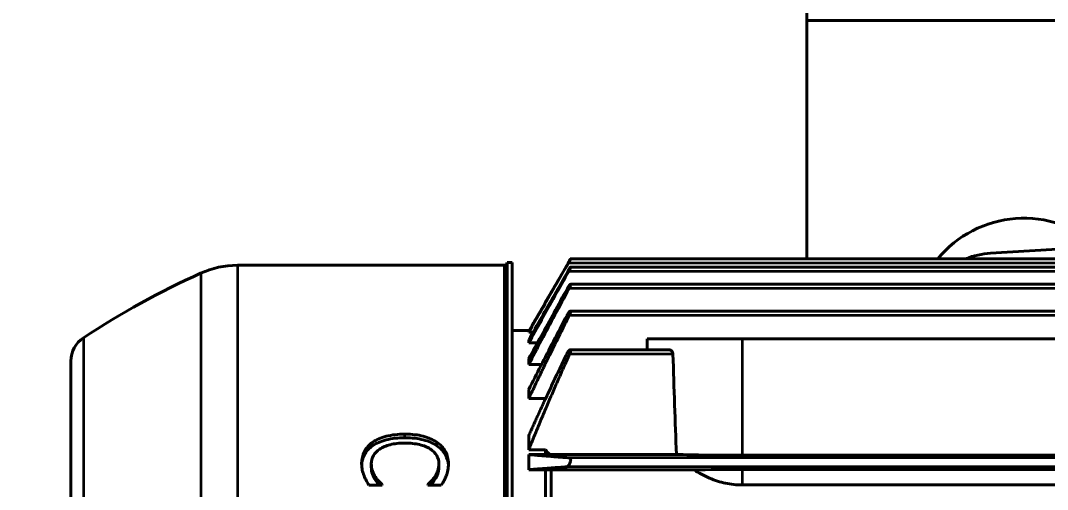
# Model space of a CAD drawing. Header units: millimetres. Extents: x 0 to 11890, y 0 to 8410.
# Drawn here: x 2403 to 2586.9, y 6005.6 to 6089.6 of the extents above; entities that cross this region are included whole.
import ezdxf

# ---------------------------------------------------------------- set-up
doc = ezdxf.new("R2010")
doc.units = ezdxf.units.MM
doc.header["$LTSCALE"] = 10
for name, color, linetype, lineweight in [('가시적인 것(ISO)', 3, 'Continuous', 40), ('가시적인 좁은 것(ISO)', 3, 'Continuous', 35), ('치수(ISO)', 2, 'Continuous', 25)]:
    doc.layers.add(name, color=color, linetype=linetype, lineweight=lineweight)
doc.styles.add('치수 텍스트_PSTEK_POSCO', font='isocp.shx')
doc.dimstyles.new('치수_PSTEK_POSCO', dxfattribs={"dimscale": 10, "dimtxt": 3, "dimasz": 2, "dimexe": 2, "dimexo": 2.5, "dimgap": 1, "dimtad": 1, "dimrnd": 1e-08, "dimdsep": 46, "dimtxsty": '치수 텍스트_PSTEK_POSCO', "dimcen": 0.09, "dimdle": 10, "dimclrd": 7, "dimclre": 7, "dimclrt": 2, "dimadec": 1, "dimazin": 2, "dimtfac": 1, "dimtmove": 0, "dimatfit": 3, "dimfxl": 0, "dimtolj": 1, "dimlwd": -1, "dimlwe": -1, "dimarcsym": 0})

# ---------------------------------------------------------------- blocks, each defined once
blk = doc.blocks.new('*D36')
at = {"layer": 'Defpoints', "color": 0}
for p in [(2184.83, 6147.6), (4568.33, 5027.6), (4568.33, 4750.47)]:
    blk.add_point(p, dxfattribs=at)
at = {"layer": '치수(ISO)', "color": 7}
for p, q in [((2184.83, 6097.6), (2184.83, 4710.47)), ((4568.33, 4977.6), (4568.33, 4710.47)), ((2224.83, 4750.47), (4528.33, 4750.47))]:
    blk.add_line(p, q, dxfattribs=at)
for points in [[(2224.83, 4757.14), (2224.83, 4743.8), (2184.83, 4750.47)], [(4528.33, 4757.14), (4528.33, 4743.8), (4568.33, 4750.47)]]:
    blk.add_solid(points, dxfattribs=at)
at = {"layer": '치수(ISO)', "color": 2, "insert": (3269.57, 4800.48), "char_height": 60, "attachment_point": 4, "style": '치수 텍스트_PSTEK_POSCO'}
blk.add_mtext('\\A1;2383.5', dxfattribs=at)
blk = doc.blocks.new('*D38')
at = {"layer": 'Defpoints', "color": 0}
for p in [(1765.95, 6579.6), (2998.83, 6579.6), (2543.83, 5809.6)]:
    blk.add_point(p, dxfattribs=at)
at = {"layer": '치수(ISO)', "color": 7}
for p, q in [((2948.83, 6579.6), (1725.95, 6579.6)), ((1765.95, 5849.6), (1765.95, 6539.6))]:
    blk.add_line(p, q, dxfattribs=at)
for points in [[(1759.28, 6539.6), (1772.61, 6539.6), (1765.95, 6579.6)], [(1759.28, 5849.6), (1772.61, 5849.6), (1765.95, 5809.6)]]:
    blk.add_solid(points, dxfattribs=at)
at = {"layer": '치수(ISO)', "color": 2, "insert": (1715.95, 6140.57), "char_height": 60, "attachment_point": 4, "rotation": 90, "style": '치수 텍스트_PSTEK_POSCO'}
blk.add_mtext('\\A1;770', dxfattribs=at)
blk = doc.blocks.new('*D39')
at = {"layer": 'Defpoints', "color": 0}
for p in [(2406.83, 7439.6), (1606.83, 5027.6), (4228.33, 5027.6)]:
    blk.add_point(p, dxfattribs=at)
at = {"layer": '치수(ISO)', "color": 7}
for p, q in [((2356.83, 7439.6), (1566.83, 7439.6)), ((1606.83, 7399.6), (1606.83, 5067.6)), ((4178.33, 5027.6), (1566.83, 5027.6))]:
    blk.add_line(p, q, dxfattribs=at)
for points in [[(1600.16, 7399.6), (1613.49, 7399.6), (1606.83, 7439.6)], [(1600.16, 5067.6), (1613.49, 5067.6), (1606.83, 5027.6)]]:
    blk.add_solid(points, dxfattribs=at)
at = {"layer": '치수(ISO)', "color": 2, "insert": (1556.82, 6159.03), "char_height": 60, "attachment_point": 4, "rotation": 90, "style": '치수 텍스트_PSTEK_POSCO'}
blk.add_mtext('\\A1;2412', dxfattribs=at)
blk = doc.blocks.new('*D40')
at = {"layer": 'Defpoints', "color": 0}
for p in [(1930.09, 6189.6), (2082.05, 6189.6), (3210.83, 4301.59)]:
    blk.add_point(p, dxfattribs=at)
at = {"layer": '치수(ISO)', "color": 7}
for p, q in [((2032.05, 6189.6), (1890.09, 6189.6)), ((1930.09, 4341.59), (1930.09, 6149.6)), ((3160.83, 4301.59), (1890.09, 4301.59))]:
    blk.add_line(p, q, dxfattribs=at)
for points in [[(1923.42, 6149.6), (1936.76, 6149.6), (1930.09, 6189.6)], [(1923.42, 4341.59), (1936.76, 4341.59), (1930.09, 4301.59)]]:
    blk.add_solid(points, dxfattribs=at)
at = {"layer": '치수(ISO)', "color": 2, "insert": (1880.09, 5131.59), "char_height": 60, "attachment_point": 4, "rotation": 90, "style": '치수 텍스트_PSTEK_POSCO'}
blk.add_mtext('\\A1;1888.01', dxfattribs=at)

msp = doc.modelspace()

# ---------------------------------------------------------------- linework, layer by layer
at = {"layer": '가시적인 것(ISO)'}
for p, q in [((2543.826, 6089.597), (2543.826, 6141.597)), ((2543.826, 6046.913), (2543.826, 6089.597)), ((2988.826, 6089.597), (2543.826, 6089.597)), ((2722.031, 6056.695), (2576.758, 6047.915)), ((2490.131, 6046.247), (2490.131, 5872.947)), ((2491.031, 6046.247), (2490.131, 6046.247)), ((2491.031, 6046.247), (2491.031, 5872.947)), ((2653.527, 6046.913), (2501.536, 6046.913)), ((2489.631, 6045.747), (2441.837, 6045.747)), ((2653.535, 6045.424), (2501.528, 6045.424)), ((2653.551, 6042.366), (2501.512, 6042.366)), ((2653.576, 6037.551), (2501.486, 6037.551)), ((2494.107, 6034.097), (2491.031, 6034.097)), ((2494.031, 6033.966), (2494.031, 6033.779)), ((2494.805, 6033.779), (2494.031, 6033.779)), ((2494.031, 6032.419), (2494.031, 6031.841)), ((2495.569, 6031.841), (2494.031, 6031.841)), ((2532.231, 6032.597), (2515.239, 6032.597)), ((2622.831, 6032.597), (2532.231, 6032.597)), ((2519.144, 6030.619), (2501.45, 6030.619)), ((2412.031, 5890.597), (2412.031, 6028.597)), ((2494.031, 6029.028), (2494.031, 6027.997)), ((2496.32, 6027.997), (2494.031, 6027.997)), ((2494.031, 6023.506), (2494.031, 6021.886)), ((2497.031, 6021.886), (2494.031, 6021.886)), ((2497.031, 6021.886), (2497.031, 6021.841)), ((2494.031, 6015.239), (2494.031, 6012.704)), ((2497.031, 6012.704), (2494.031, 6012.704)), ((2494.031, 6011.845), (2494.031, 6009.137)), ((2497.031, 6011.845), (2494.031, 6011.845)), ((2497.031, 6012.704), (2497.031, 6011.845)), ((2520.472, 6011.874), (2497.79, 6011.874)), ((2532.231, 6011.709), (2622.831, 6011.709)), ((2465.821, 6009.621), (2465.821, 6010.209)), ((2477.928, 6009.621), (2477.928, 6010.209)), ((2466.563, 6007.269), (2466.563, 6007.829)), ((2497.031, 6009.137), (2494.031, 6009.137)), ((2497.031, 6009.137), (2497.031, 6000.467)), ((2523.632, 6009.103), (2498.031, 6009.103)), ((2498.031, 6000.499), (2498.031, 6009.103)), ((2532.231, 6009.185), (2622.831, 6009.185)), ((2467.766, 6006.379), (2465.384, 6006.379)), ((2467.766, 6006.379), (2467.766, 6006.502)), ((2475.959, 6006.512), (2475.959, 6006.379)), ((2478.366, 6006.379), (2475.959, 6006.379)), ((2622.831, 6006.395), (2532.231, 6006.395))]:
    msp.add_line(p, q, dxfattribs=at)
for centre, radius, start, end in [((2582.731, 6034.197), 20, 48.09844, 140.52174), ((2489.631, 6046.247), 0.5, 270, 0), ((2577.626, 6033.546), 14.395, 93.45872, 111.78506), ((2496.931, 5907.597), 150, 114.27717, 123.43801), ((2441.837, 6029.747), 16, 90, 114.27717), ((2417.031, 6028.597), 5, 123.43801, 180)]:
    msp.add_arc(centre, radius, start, end, dxfattribs=at)
for centre, major_axis, ratio, start_param, end_param in [((2532.317, 6046.89), (0.004, 488.042), 0.0350082, 1.6000871, 1.6041414), ((2532.231, 6363.446), (0, -486.816), 0.0349208, 5.4673571, 5.519345), ((2137.886, 5631.157), (-530.887, 0.001), 0.9993908, 3.9693524, 3.9693898), ((2305.081, 5836.74), (-260.472, 0), 0.9993908, 3.879552, 3.8838707), ((2305.081, 6017.99), (260.472, 0), 0.0348995, 5.5409075, 5.5452262), ((2532.231, 6012.303), (17, 0), 0.0349208, 3.9485487, 4.712389), ((2221.398, 5999.266), (394.941, 0), 0.0348995, 0.7947799, 0.7983215), ((2532.231, 6008.591), (17, 0), 0.0349208, 1.5707963, 2.1011824)]:
    msp.add_ellipse(centre, major_axis=major_axis, ratio=ratio, start_param=start_param, end_param=end_param, dxfattribs=at)
for points in [[(2494.031, 6033.779), (2494.794, 6035.11), (2496.337, 6037.802), (2498.701, 6041.922), (2500.31, 6044.725), (2501.123, 6046.141)], [(2494.031, 6033.966), (2494.802, 6035.3), (2496.35, 6037.981), (2498.695, 6042.04), (2500.271, 6044.77), (2501.063, 6046.141)], [(2494.031, 6032.419), (2494.777, 6033.73), (2496.288, 6036.385), (2498.612, 6040.463), (2500.199, 6043.245), (2501.003, 6044.652)], [(2494.031, 6031.841), (2494.786, 6033.2), (2496.321, 6035.961), (2498.705, 6040.231), (2500.348, 6043.164), (2501.183, 6044.652)], [(2494.031, 6029.028), (2494.756, 6030.356), (2496.234, 6033.058), (2498.537, 6037.245), (2500.131, 6040.129), (2500.942, 6041.593)], [(2494.031, 6027.997), (2494.772, 6029.417), (2496.295, 6032.316), (2498.698, 6036.846), (2500.381, 6039.991), (2501.242, 6041.593)], [(2494.031, 6023.506), (2494.73, 6024.888), (2496.169, 6027.713), (2498.451, 6032.135), (2500.057, 6035.21), (2500.881, 6036.779)]]:
    msp.add_open_spline(points, degree=3, dxfattribs=at)
for points, knots in [([(2501.123, 6046.141), (2501.165, 6046.213), (2501.207, 6046.288), (2501.305, 6046.462), (2501.358, 6046.558), (2501.441, 6046.711), (2501.476, 6046.779), (2501.524, 6046.875), (2501.537, 6046.904), (2501.537, 6046.918), (2501.524, 6046.903), (2501.476, 6046.832), (2501.441, 6046.776), (2501.358, 6046.642), (2501.305, 6046.554), (2501.191, 6046.36), (2501.13, 6046.256), (2501.07, 6046.152), (2501.066, 6046.146), (2501.063, 6046.141)], [-0.5102947, -0.5102947, -0.5102947, -0.5102947, -0.48612603, -0.48612603, -0.4520575, -0.4520575, -0.42070973, -0.42070973, -0.38936197, -0.38936197, -0.3580142, -0.3580142, -0.32666644, -0.32666644, -0.2925979, -0.2925979, -0.25852936, -0.25852936, -0.25659014, -0.25659014, -0.25659014, -0.25659014]), ([(2501.183, 6044.652), (2501.205, 6044.691), (2501.227, 6044.73), (2501.305, 6044.875), (2501.358, 6044.977), (2501.441, 6045.146), (2501.476, 6045.224), (2501.524, 6045.345), (2501.537, 6045.388), (2501.537, 6045.429), (2501.524, 6045.429), (2501.476, 6045.385), (2501.441, 6045.341), (2501.358, 6045.229), (2501.305, 6045.15), (2501.191, 6044.97), (2501.13, 6044.87), (2501.05, 6044.734), (2501.026, 6044.694), (2501.003, 6044.652)], [-0.49877763, -0.49877763, -0.49877763, -0.49877763, -0.48612603, -0.48612603, -0.4520575, -0.4520575, -0.42070973, -0.42070973, -0.38936197, -0.38936197, -0.3580142, -0.3580142, -0.32666644, -0.32666644, -0.2925979, -0.2925979, -0.25852936, -0.25852936, -0.24478975, -0.24478975, -0.24478975, -0.24478975]), ([(2501.242, 6041.593), (2501.244, 6041.597), (2501.246, 6041.6), (2501.305, 6041.71), (2501.358, 6041.818), (2501.441, 6042), (2501.476, 6042.087), (2501.524, 6042.231), (2501.537, 6042.288), (2501.537, 6042.356), (2501.524, 6042.371), (2501.476, 6042.356), (2501.441, 6042.326), (2501.358, 6042.237), (2501.305, 6042.169), (2501.191, 6042.007), (2501.13, 6041.912), (2501.03, 6041.749), (2500.986, 6041.672), (2500.942, 6041.593)], [-0.48720742, -0.48720742, -0.48720742, -0.48720742, -0.48612603, -0.48612603, -0.4520575, -0.4520575, -0.42070973, -0.42070973, -0.38936197, -0.38936197, -0.3580142, -0.3580142, -0.32666644, -0.32666644, -0.2925979, -0.2925979, -0.25852936, -0.25852936, -0.23304641, -0.23304641, -0.23304641, -0.23304641]), ([(2501.302, 6036.779), (2501.338, 6036.852), (2501.372, 6036.924), (2501.441, 6037.085), (2501.476, 6037.18), (2501.524, 6037.346), (2501.537, 6037.415), (2501.537, 6037.51), (2501.524, 6037.541), (2501.476, 6037.556), (2501.441, 6037.541), (2501.358, 6037.478), (2501.305, 6037.424), (2501.191, 6037.283), (2501.13, 6037.197), (2501.015, 6037.019), (2500.952, 6036.913), (2500.889, 6036.796), (2500.885, 6036.787), (2500.881, 6036.779)], [-0.47520343, -0.47520343, -0.47520343, -0.47520343, -0.4520575, -0.4520575, -0.42070973, -0.42070973, -0.38936197, -0.38936197, -0.3580142, -0.3580142, -0.32666644, -0.32666644, -0.2925979, -0.2925979, -0.25852936, -0.25852936, -0.22364481, -0.22364481, -0.22095043, -0.22095043, -0.22095043, -0.22095043]), ([(2501.36, 6029.847), (2501.375, 6029.879), (2501.388, 6029.911), (2501.441, 6030.038), (2501.476, 6030.14), (2501.524, 6030.324), (2501.537, 6030.406), (2501.537, 6030.529), (2501.524, 6030.575), (2501.476, 6030.623), (2501.441, 6030.624), (2501.358, 6030.592), (2501.305, 6030.552), (2501.191, 6030.438), (2501.13, 6030.363), (2501.015, 6030.2), (2500.952, 6030.101), (2500.868, 6029.946), (2500.843, 6029.897), (2500.819, 6029.847)], [-0.462256, -0.462256, -0.462256, -0.462256, -0.4520575, -0.4520575, -0.42070973, -0.42070973, -0.38936197, -0.38936197, -0.3580142, -0.3580142, -0.32666644, -0.32666644, -0.2925979, -0.2925979, -0.25852936, -0.25852936, -0.22364481, -0.22364481, -0.20801229, -0.20801229, -0.20801229, -0.20801229]), ([(2519.144, 6030.619), (2519.23, 6030.619), (2519.325, 6030.598), (2519.506, 6030.508), (2519.592, 6030.439), (2519.714, 6030.289), (2519.764, 6030.207), (2519.829, 6030.031), (2519.847, 6029.938), (2519.85, 6029.847)], [-0.14120814, -0.14120814, -0.14120814, -0.14120814, -0.10058637, -0.10058637, -0.0599646, -0.0599646, -0.0299823, -0.0299823, -0.00278429, -0.00278429, -0.00278429, -0.00278429]), ([(2466.065, 6014.051), (2466.713, 6014.516), (2467.523, 6014.872), (2468.496, 6015.123), (2469.468, 6015.373), (2470.586, 6015.498), (2471.851, 6015.498)], [0, 0, 0, 0, 1, 1, 1, 2, 2, 2, 2]), ([(2471.851, 6015.498), (2473.107, 6015.498), (2474.201, 6015.377), (2475.133, 6015.132), (2476.065, 6014.887), (2476.875, 6014.532), (2477.564, 6014.061)], [0, 0, 0, 0, 1, 1, 1, 2, 2, 2, 2]), ([(2464.095, 6010.228), (2464.095, 6011.015), (2464.259, 6011.732), (2464.588, 6012.382), (2464.916, 6013.032), (2465.408, 6013.586), (2466.065, 6014.051)], [0, 0, 0, 0, 1, 1, 1, 2, 2, 2, 2]), ([(2464.101, 6009.898), (2464.134, 6010.575), (2464.296, 6011.198), (2464.588, 6011.769), (2464.916, 6012.411), (2465.408, 6012.96), (2466.065, 6013.419)], [0.1116451, 0.1116451, 0.1116451, 0.1116451, 1, 1, 1, 2, 2, 2, 2]), ([(2466.065, 6013.419), (2466.713, 6013.878), (2467.523, 6014.23), (2468.496, 6014.478), (2469.468, 6014.726), (2470.586, 6014.849), (2471.851, 6014.849)], [0, 0, 0, 0, 1, 1, 1, 2, 2, 2, 2]), ([(2471.851, 6013.9), (2470.821, 6013.9), (2469.936, 6013.805), (2469.195, 6013.612), (2468.453, 6013.419), (2467.827, 6013.155), (2467.317, 6012.818)], [0, 0, 0, 0, 1, 1, 1, 2, 2, 2, 2]), ([(2471.851, 6014.849), (2473.107, 6014.849), (2474.201, 6014.729), (2475.133, 6014.487), (2476.065, 6014.245), (2476.875, 6013.894), (2477.564, 6013.428)], [0, 0, 0, 0, 1, 1, 1, 2, 2, 2, 2]), ([(2476.385, 6012.856), (2475.874, 6013.187), (2475.232, 6013.443), (2474.458, 6013.626), (2473.684, 6013.809), (2472.815, 6013.9), (2471.851, 6013.9)], [0, 0, 0, 0, 1, 1, 1, 2, 2, 2, 2]), ([(2477.564, 6014.061), (2478.236, 6013.596), (2478.749, 6013.043), (2479.101, 6012.396), (2479.454, 6011.749), (2479.63, 6011.019), (2479.63, 6010.199)], [0, 0, 0, 0, 1, 1, 1, 2, 2, 2, 2]), ([(2477.564, 6013.428), (2478.236, 6012.969), (2478.749, 6012.422), (2479.101, 6011.783), (2479.413, 6011.218), (2479.587, 6010.589), (2479.623, 6009.891)], [0, 0, 0, 0, 1, 1, 1, 1.8835691, 1.8835691, 1.8835691, 1.8835691]), ([(2467.317, 6012.818), (2466.822, 6012.486), (2466.449, 6012.097), (2466.198, 6011.648), (2465.947, 6011.2), (2465.821, 6010.72), (2465.821, 6010.209)], [0, 0, 0, 0, 1, 1, 1, 2, 2, 2, 2]), ([(2477.928, 6010.209), (2477.928, 6010.727), (2477.797, 6011.213), (2477.533, 6011.668), (2477.27, 6012.123), (2476.887, 6012.518), (2476.385, 6012.856)], [0, 0, 0, 0, 1, 1, 1, 2, 2, 2, 2]), ([(2501.36, 6011.247), (2501.375, 6011.245), (2501.388, 6011.242), (2501.441, 6011.223), (2501.476, 6011.188), (2501.524, 6011.077), (2501.537, 6011.001), (2501.537, 6010.832), (2501.524, 6010.73), (2501.476, 6010.52), (2501.441, 6010.413), (2501.358, 6010.213), (2501.305, 6010.109), (2501.191, 6009.929), (2501.13, 6009.852), (2501.015, 6009.737), (2500.952, 6009.69), (2500.868, 6009.656), (2500.843, 6009.649), (2500.819, 6009.648)], [0.05793857, 0.05793857, 0.05793857, 0.05793857, 0.06813707, 0.06813707, 0.09948484, 0.09948484, 0.1308326, 0.1308326, 0.16218037, 0.16218037, 0.19352813, 0.19352813, 0.22759667, 0.22759667, 0.26166521, 0.26166521, 0.29654976, 0.29654976, 0.31218228, 0.31218228, 0.31218228, 0.31218228]), ([(2464.533, 6008.041), (2464.387, 6008.402), (2464.278, 6008.736), (2464.205, 6009.041), (2464.132, 6009.346), (2464.095, 6009.743), (2464.095, 6010.228)], [0, 0, 0, 0, 1, 1, 1, 2, 2, 2, 2]), ([(2465.821, 6010.209), (2465.821, 6009.743), (2465.892, 6009.308), (2466.034, 6008.906), (2466.176, 6008.504), (2466.352, 6008.145), (2466.563, 6007.829)], [0, 0, 0, 0, 1, 1, 1, 2, 2, 2, 2]), ([(2465.821, 6009.621), (2465.821, 6009.161), (2465.892, 6008.731), (2466.034, 6008.334), (2466.176, 6007.937), (2466.352, 6007.581), (2466.563, 6007.269)], [0, 0, 0, 0, 1, 1, 1, 2, 2, 2, 2]), ([(2477.211, 6007.92), (2477.422, 6008.235), (2477.594, 6008.578), (2477.728, 6008.946), (2477.862, 6009.315), (2477.928, 6009.736), (2477.928, 6010.209)], [0, 0, 0, 0, 1, 1, 1, 2, 2, 2, 2]), ([(2477.211, 6007.359), (2477.422, 6007.671), (2477.594, 6008.009), (2477.728, 6008.373), (2477.862, 6008.738), (2477.928, 6009.154), (2477.928, 6009.621)], [0, 0, 0, 0, 1, 1, 1, 2, 2, 2, 2]), ([(2479.63, 6010.199), (2479.63, 6009.792), (2479.594, 6009.407), (2479.521, 6009.046), (2479.448, 6008.684), (2479.355, 6008.349), (2479.241, 6008.041)], [0, 0, 0, 0, 1, 1, 1, 2, 2, 2, 2]), ([(2465.384, 6006.379), (2465.23, 6006.658), (2465.082, 6006.919), (2464.94, 6007.162), (2464.798, 6007.406), (2464.663, 6007.699), (2464.533, 6008.041)], [0, 0, 0, 0, 1, 1, 1, 2, 2, 2, 2]), ([(2466.563, 6007.829), (2466.774, 6007.527), (2466.988, 6007.262), (2467.207, 6007.036), (2467.426, 6006.809), (2467.612, 6006.631), (2467.766, 6006.502)], [0, 0, 0, 0, 1, 1, 1, 2, 2, 2, 2]), ([(2475.959, 6006.512), (2476.121, 6006.661), (2476.316, 6006.851), (2476.543, 6007.081), (2476.77, 6007.311), (2476.992, 6007.591), (2477.211, 6007.92)], [0, 0, 0, 0, 1, 1, 1, 2, 2, 2, 2]), ([(2479.241, 6008.041), (2479.136, 6007.773), (2479.008, 6007.498), (2478.858, 6007.218), (2478.708, 6006.938), (2478.544, 6006.658), (2478.366, 6006.379)], [0, 0, 0, 0, 1, 1, 1, 2, 2, 2, 2]), ([(2523.632, 6009.103), (2524.487, 6008.551), (2525.42, 6008.04), (2527.32, 6007.233), (2528.279, 6006.922), (2530.239, 6006.503), (2531.242, 6006.395), (2532.231, 6006.395)], [1.8331675, 1.8331675, 1.8331675, 1.8331675, 2.15702838, 2.15702838, 2.45393157, 2.45393157, 2.75083477, 2.75083477, 2.75083477, 2.75083477]), ([(2466.563, 6007.269), (2466.774, 6006.971), (2466.988, 6006.709), (2467.207, 6006.485), (2467.243, 6006.448), (2467.278, 6006.413), (2467.312, 6006.379)], [0, 0, 0, 0, 1, 1, 1, 1.1630848, 1.1630848, 1.1630848, 1.1630848]), ([(2476.391, 6006.379), (2476.44, 6006.427), (2476.49, 6006.478), (2476.543, 6006.53), (2476.77, 6006.757), (2476.992, 6007.034), (2477.211, 6007.359)], [0.7694265, 0.7694265, 0.7694265, 0.7694265, 1, 1, 1, 2, 2, 2, 2])]:
    msp.add_open_spline(points, degree=3, knots=knots, dxfattribs=at)
for points, weights in [([(2494.031, 6021.886), (2497.27, 6028.752), (2501.302, 6036.779)], [1.01159176693, 1.0494800125, 1.07952827471]), ([(2494.031, 6015.239), (2497.041, 6022.009), (2500.819, 6029.847)], [1.00418140071, 1.01598944493, 1.01943733833]), ([(2494.031, 6012.704), (2497.17, 6020.603), (2501.36, 6029.847)], [1.00525853038, 1.02072579438, 1.02476688113]), ([(2501.36, 6011.247), (2497.17, 6011.569), (2494.031, 6011.845)], [1.09513315412, 1.0599757032, 1.01440075239]), ([(2500.819, 6009.648), (2497.041, 6009.374), (2494.031, 6009.137)], [1.08063080095, 1.05035980542, 1.01249564369])]:
    msp.add_rational_spline(points, weights, degree=2, dxfattribs=at)
at = {"layer": '가시적인 좁은 것(ISO)'}
for p, q in [((2653.939, 6046.141), (2501.123, 6046.141)), ((2435.259, 6044.332), (2435.259, 5874.862)), ((2441.837, 6045.747), (2441.837, 5873.447)), ((2489.631, 6045.747), (2489.631, 5873.447)), ((2653.88, 6044.652), (2501.183, 6044.652)), ((2653.82, 6041.593), (2501.242, 6041.593)), ((2653.761, 6036.779), (2501.302, 6036.779)), ((2414.276, 6032.769), (2414.276, 5886.425)), ((2532.231, 6032.597), (2532.231, 6011.709)), ((2519.85, 6029.847), (2501.36, 6029.847)), ((2471.851, 6014.849), (2471.851, 6015.498)), ((2466.065, 6013.419), (2466.065, 6014.051)), ((2477.564, 6013.428), (2477.564, 6014.061)), ((2653.703, 6011.247), (2501.36, 6011.247)), ((2654.244, 6009.648), (2500.819, 6009.648)), ((2477.211, 6007.359), (2477.211, 6007.92)), ((2532.231, 6009.185), (2532.231, 6006.395))]:
    msp.add_line(p, q, dxfattribs=at)

# ---------------------------------------------------------------- dimensions: what is measured, and where the dimension line sits
at = {"layer": '치수(ISO)', "color": 7}
for base, p1, p2, angle, override, picture, middle in [((1606.826, 5027.597), (2406.826, 7439.597), (4228.326, 5027.597), 90, {"dimscale": 20, "dimtofl": 0, "dimatfit": 1}, '*D39', (1606.826, 6233.597)), ((1765.948, 6579.597), (2543.826, 5809.597), (2998.826, 6579.597), 90, {"dimscale": 20, "dimse1": 1, "dimtofl": 0, "dimatfit": 1}, '*D38', (1765.948, 6194.597)), ((1930.089, 6189.597), (3210.826, 4301.59), (2082.046, 6189.597), 270, {"dimscale": 20, "dimtofl": 0, "dimatfit": 1}, '*D40', (1930.089, 5245.594)), ((4568.326, 4750.469), (2184.826, 6147.597), (4568.326, 5027.597), 180, {"dimscale": 20, "dimse1": 0, "dimtofl": 0, "dimatfit": 1}, '*D36', (3376.576, 4750.469))]:
    dim = msp.add_linear_dim(base=base, p1=p1, p2=p2, angle=angle, dimstyle='치수_PSTEK_POSCO', override=override, dxfattribs=at)
    dim.commit()
    dim.dimension.update_dxf_attribs({"geometry": picture, "text_midpoint": middle, "dimtype": 160})

doc.saveas('drawing.dxf')
